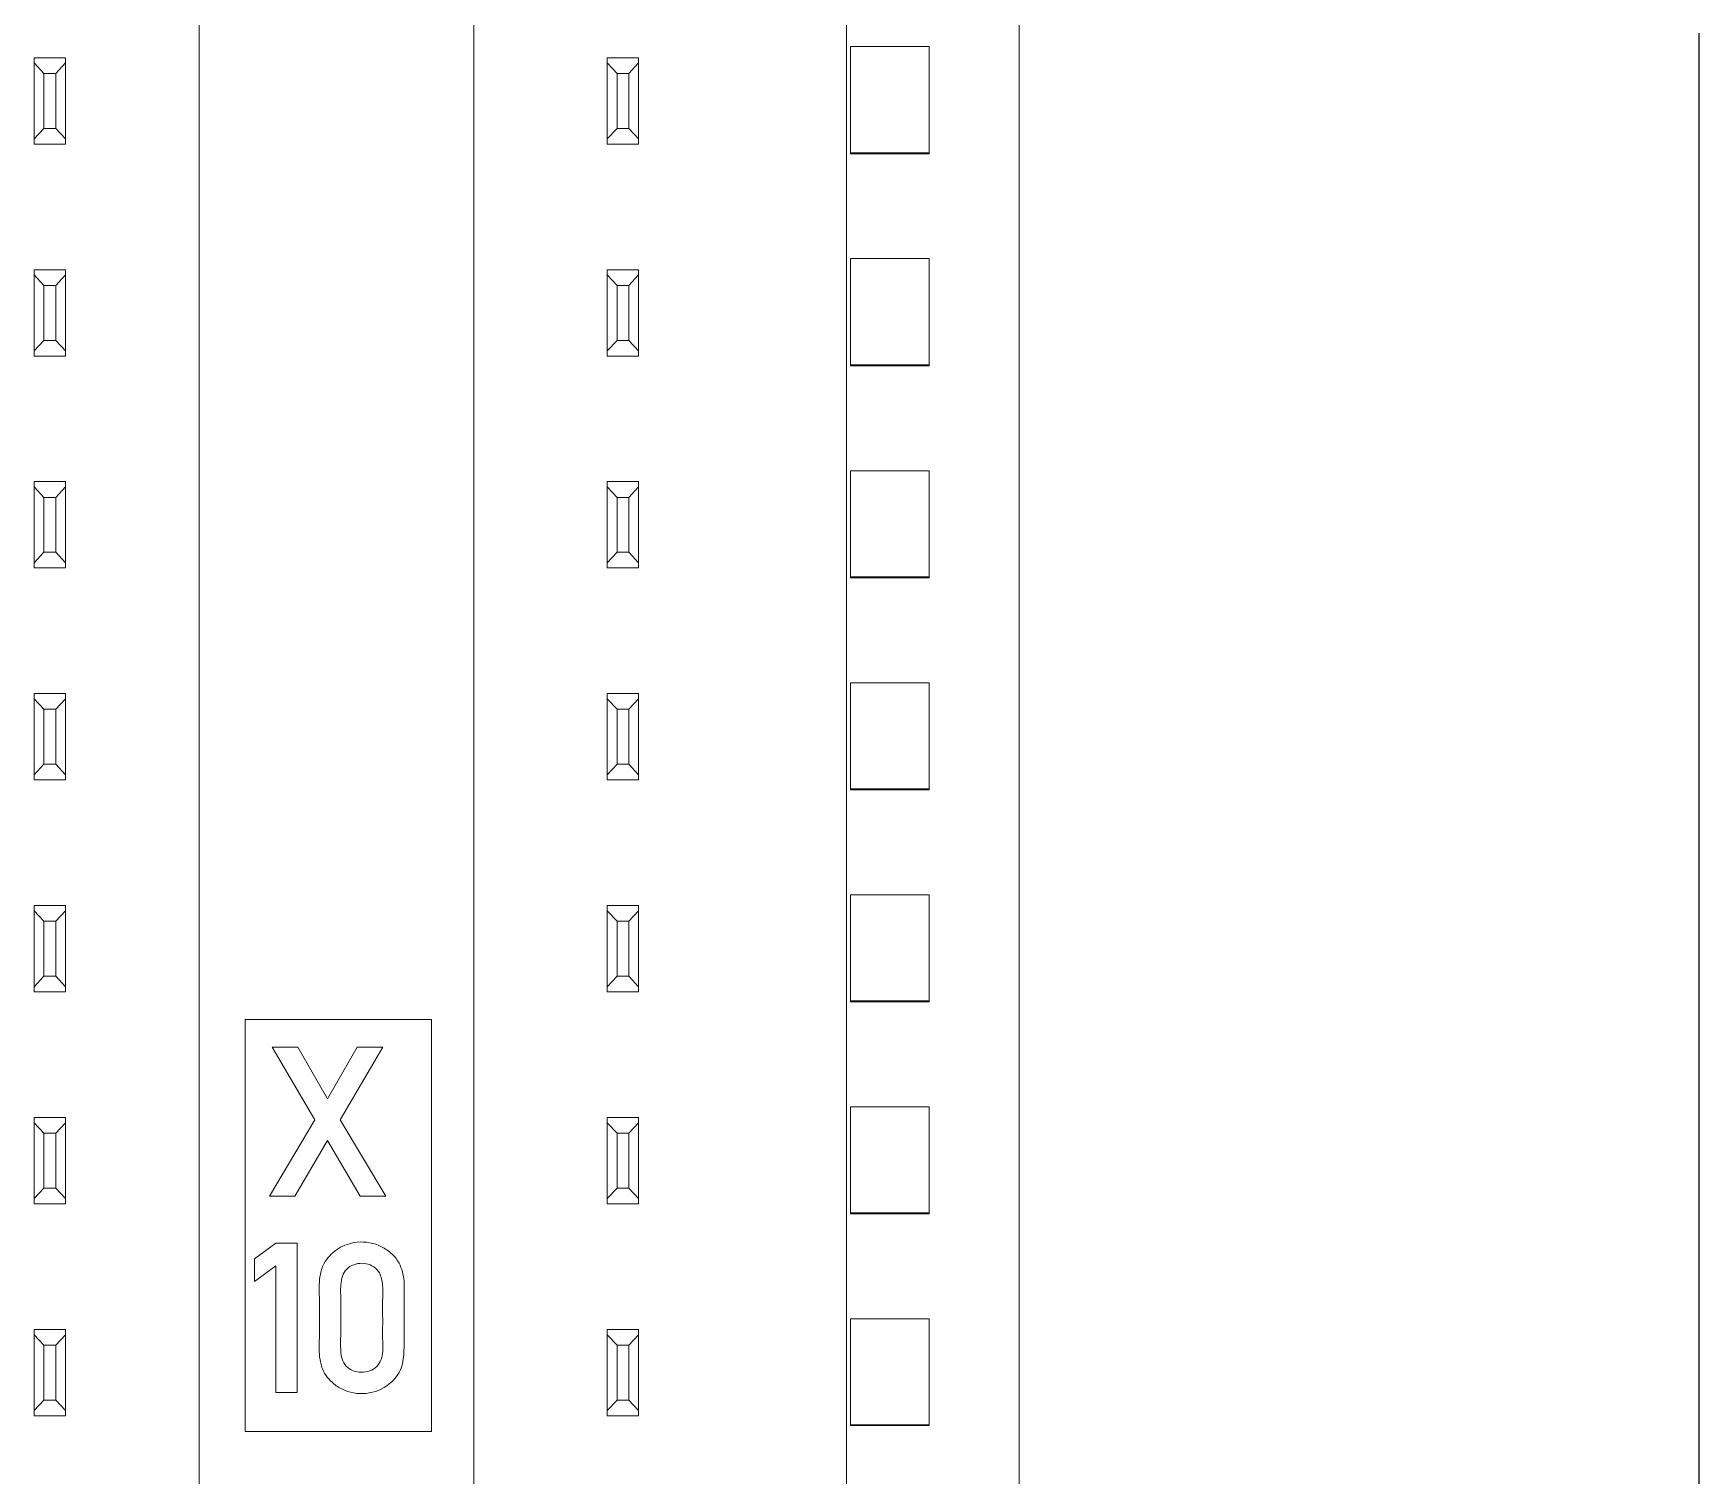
# Model space of a CAD drawing. Header units: millimetres. Extents: x 42151 to 59780, y 37376 to 44547.
# Drawn here: x 48353.5 to 48395.94, y 43255.12 to 43291.87 of the extents above; entities that cross this region are included whole.
import ezdxf

# ---------------------------------------------------------------- set-up
doc = ezdxf.new("R2010")
doc.units = ezdxf.units.MM
doc.set_wipeout_variables(frame=1)
doc.layers.add('000-PI-Oprema', color=30, linetype='Continuous', lineweight=5)
doc.layers.add('004-PI-DIN Šina', color=3, linetype='Continuous')

# ---------------------------------------------------------------- blocks, each defined once
blk = doc.blocks.new('*U117')
at = {"layer": '004-PI-DIN Šina'}
blk.add_line((297.61, 45.238), (297.61, 0), dxfattribs=at)
blk = doc.blocks.new('6ES7532-5HD00-0AB0')
blk.add_wipeout([(0.725, 61.733), (35.525, 61.733), (35.525, -85.267), (0.725, -85.267)]).dxf.layer = '000-PI-Oprema'
at = {"layer": '000-PI-Oprema'}
for p, q in [((35.525, 49.414), (35.525, -64.005)), ((31.125, -61.682), (31.125, 47.133)), ((14.625, -58.967), (14.625, 41.933)), ((21.625, 41.933), (21.625, -58.967)), ((31.225, 32.313), (31.225, 35.016)), ((31.225, 35.016), (33.225, 35.016)), ((33.225, 32.313), (33.225, 35.016)), ((10.425, 34.733), (11.225, 34.733)), ((10.425, 34.6), (10.425, 34.733)), ((10.675, 34.333), (10.425, 34.6)), ((10.425, 32.666), (10.425, 34.6)), ((11.225, 34.6), (10.975, 34.333)), ((11.225, 34.733), (11.225, 34.6)), ((11.225, 34.6), (11.225, 32.666)), ((25.025, 34.733), (25.825, 34.733)), ((25.025, 34.6), (25.025, 34.733)), ((25.025, 32.666), (25.025, 34.6)), ((25.275, 34.333), (25.025, 34.6)), ((25.825, 34.6), (25.575, 34.333)), ((25.825, 34.733), (25.825, 34.6)), ((25.825, 34.6), (25.825, 32.666)), ((10.975, 34.333), (10.675, 34.333)), ((10.675, 34.333), (10.675, 32.933)), ((10.975, 32.933), (10.975, 34.333)), ((25.275, 34.333), (25.275, 32.933)), ((25.575, 34.333), (25.275, 34.333)), ((25.575, 32.933), (25.575, 34.333)), ((10.425, 32.666), (10.675, 32.933)), ((10.675, 32.933), (10.975, 32.933)), ((10.975, 32.933), (11.225, 32.666)), ((25.025, 32.666), (25.275, 32.933)), ((25.275, 32.933), (25.575, 32.933)), ((25.575, 32.933), (25.825, 32.666)), ((10.425, 32.533), (10.425, 32.666)), ((11.225, 32.533), (10.425, 32.533)), ((11.225, 32.666), (11.225, 32.533)), ((25.025, 32.533), (25.025, 32.666)), ((25.825, 32.533), (25.025, 32.533)), ((25.825, 32.666), (25.825, 32.533)), ((31.225, 32.282), (31.225, 32.313)), ((31.225, 32.313), (33.225, 32.313)), ((31.225, 32.282), (33.225, 32.282)), ((33.225, 32.282), (33.225, 32.313)), ((10.425, 29.333), (11.225, 29.333)), ((10.425, 29.2), (10.425, 29.333)), ((11.225, 29.333), (11.225, 29.2)), ((25.025, 29.333), (25.825, 29.333)), ((25.025, 29.2), (25.025, 29.333)), ((25.825, 29.333), (25.825, 29.2)), ((31.225, 26.911), (31.225, 29.614)), ((31.225, 29.614), (33.225, 29.614)), ((33.225, 26.911), (33.225, 29.614)), ((10.675, 28.933), (10.425, 29.2)), ((10.425, 27.266), (10.425, 29.2)), ((10.975, 28.933), (10.675, 28.933)), ((10.675, 28.933), (10.675, 27.533)), ((11.225, 29.2), (10.975, 28.933)), ((10.975, 27.533), (10.975, 28.933)), ((11.225, 29.2), (11.225, 27.266)), ((25.275, 28.933), (25.025, 29.2)), ((25.025, 27.266), (25.025, 29.2)), ((25.575, 28.933), (25.275, 28.933)), ((25.275, 28.933), (25.275, 27.533)), ((25.825, 29.2), (25.575, 28.933)), ((25.575, 27.533), (25.575, 28.933)), ((25.825, 29.2), (25.825, 27.266)), ((10.425, 27.266), (10.675, 27.533)), ((10.425, 27.133), (10.425, 27.266)), ((10.675, 27.533), (10.975, 27.533)), ((10.975, 27.533), (11.225, 27.266)), ((11.225, 27.266), (11.225, 27.133)), ((25.025, 27.266), (25.275, 27.533)), ((25.025, 27.133), (25.025, 27.266)), ((25.275, 27.533), (25.575, 27.533)), ((25.575, 27.533), (25.825, 27.266)), ((25.825, 27.266), (25.825, 27.133)), ((11.225, 27.133), (10.425, 27.133)), ((25.825, 27.133), (25.025, 27.133)), ((31.225, 26.911), (33.225, 26.911)), ((31.225, 26.882), (31.225, 26.911)), ((31.225, 26.882), (33.225, 26.882)), ((33.225, 26.882), (33.225, 26.911)), ((31.225, 21.51), (31.225, 24.212)), ((31.225, 24.212), (33.225, 24.212)), ((33.225, 21.51), (33.225, 24.212)), ((10.425, 23.933), (11.225, 23.933)), ((10.425, 23.8), (10.425, 23.933)), ((10.425, 21.866), (10.425, 23.8)), ((10.675, 23.533), (10.425, 23.8)), ((11.225, 23.8), (10.975, 23.533)), ((11.225, 23.933), (11.225, 23.8)), ((11.225, 23.8), (11.225, 21.866)), ((25.025, 23.933), (25.825, 23.933)), ((25.025, 23.8), (25.025, 23.933)), ((25.025, 21.866), (25.025, 23.8)), ((25.275, 23.533), (25.025, 23.8)), ((25.825, 23.8), (25.575, 23.533)), ((25.825, 23.933), (25.825, 23.8)), ((25.825, 23.8), (25.825, 21.866)), ((10.675, 23.533), (10.675, 22.133)), ((10.975, 23.533), (10.675, 23.533)), ((10.975, 22.133), (10.975, 23.533)), ((25.275, 23.533), (25.275, 22.133)), ((25.575, 23.533), (25.275, 23.533)), ((25.575, 22.133), (25.575, 23.533)), ((10.425, 21.866), (10.675, 22.133)), ((10.675, 22.133), (10.975, 22.133)), ((10.975, 22.133), (11.225, 21.866)), ((25.025, 21.866), (25.275, 22.133)), ((25.275, 22.133), (25.575, 22.133)), ((25.575, 22.133), (25.825, 21.866)), ((10.425, 21.733), (10.425, 21.866)), ((11.225, 21.733), (10.425, 21.733)), ((11.225, 21.866), (11.225, 21.733)), ((25.025, 21.733), (25.025, 21.866)), ((25.825, 21.733), (25.025, 21.733)), ((25.825, 21.866), (25.825, 21.733)), ((31.225, 21.482), (31.225, 21.51)), ((31.225, 21.51), (33.225, 21.51)), ((31.225, 21.482), (33.225, 21.482)), ((33.225, 21.482), (33.225, 21.51)), ((31.225, 16.108), (31.225, 18.811)), ((31.225, 18.811), (33.225, 18.811)), ((33.225, 16.108), (33.225, 18.811)), ((10.425, 18.533), (11.225, 18.533)), ((10.425, 18.4), (10.425, 18.533)), ((10.425, 16.466), (10.425, 18.4)), ((10.675, 18.133), (10.425, 18.4)), ((11.225, 18.4), (10.975, 18.133)), ((11.225, 18.533), (11.225, 18.4)), ((11.225, 18.4), (11.225, 16.466)), ((25.025, 18.533), (25.825, 18.533)), ((25.025, 18.4), (25.025, 18.533)), ((25.025, 16.466), (25.025, 18.4)), ((25.275, 18.133), (25.025, 18.4)), ((25.825, 18.4), (25.575, 18.133)), ((25.825, 18.533), (25.825, 18.4)), ((25.825, 18.4), (25.825, 16.466)), ((10.675, 18.133), (10.675, 16.733)), ((10.975, 18.133), (10.675, 18.133)), ((10.975, 16.733), (10.975, 18.133)), ((25.275, 18.133), (25.275, 16.733)), ((25.575, 18.133), (25.275, 18.133)), ((25.575, 16.733), (25.575, 18.133)), ((10.425, 16.466), (10.675, 16.733)), ((10.675, 16.733), (10.975, 16.733)), ((10.975, 16.733), (11.225, 16.466)), ((25.025, 16.466), (25.275, 16.733)), ((25.275, 16.733), (25.575, 16.733)), ((25.575, 16.733), (25.825, 16.466)), ((10.425, 16.333), (10.425, 16.466)), ((11.225, 16.333), (10.425, 16.333)), ((11.225, 16.466), (11.225, 16.333)), ((25.025, 16.333), (25.025, 16.466)), ((25.825, 16.333), (25.025, 16.333)), ((25.825, 16.466), (25.825, 16.333)), ((31.225, 16.082), (31.225, 16.108)), ((31.225, 16.108), (33.225, 16.108)), ((31.225, 16.082), (33.225, 16.082)), ((33.225, 16.082), (33.225, 16.108)), ((31.225, 10.707), (31.225, 13.409)), ((31.225, 13.409), (33.225, 13.409)), ((33.225, 10.707), (33.225, 13.409)), ((10.425, 13.133), (11.225, 13.133)), ((10.425, 13), (10.425, 13.133)), ((10.675, 12.733), (10.425, 13)), ((10.425, 11.066), (10.425, 13)), ((10.975, 12.733), (10.675, 12.733)), ((10.675, 12.733), (10.675, 11.333)), ((11.225, 13), (10.975, 12.733)), ((10.975, 11.333), (10.975, 12.733)), ((11.225, 13.133), (11.225, 13)), ((11.225, 13), (11.225, 11.066)), ((25.025, 13.133), (25.825, 13.133)), ((25.025, 13), (25.025, 13.133)), ((25.025, 11.066), (25.025, 13)), ((25.275, 12.733), (25.025, 13)), ((25.275, 12.733), (25.275, 11.333)), ((25.575, 12.733), (25.275, 12.733)), ((25.825, 13), (25.575, 12.733)), ((25.575, 11.333), (25.575, 12.733)), ((25.825, 13.133), (25.825, 13)), ((25.825, 13), (25.825, 11.066)), ((10.425, 11.066), (10.675, 11.333)), ((10.425, 10.933), (10.425, 11.066)), ((10.675, 11.333), (10.975, 11.333)), ((10.975, 11.333), (11.225, 11.066)), ((11.225, 11.066), (11.225, 10.933)), ((25.025, 11.066), (25.275, 11.333)), ((25.025, 10.933), (25.025, 11.066)), ((25.275, 11.333), (25.575, 11.333)), ((25.575, 11.333), (25.825, 11.066)), ((25.825, 11.066), (25.825, 10.933)), ((11.225, 10.933), (10.425, 10.933)), ((25.825, 10.933), (25.025, 10.933)), ((31.225, 10.682), (31.225, 10.707)), ((31.225, 10.707), (33.225, 10.707)), ((31.225, 10.682), (33.225, 10.682)), ((33.225, 10.682), (33.225, 10.707)), ((15.8, 10.233), (15.8, -0.267)), ((20.55, 10.233), (15.8, 10.233)), ((20.55, -0.267), (20.55, 10.233)), ((16.49, 9.528), (17.141, 9.528)), ((17.579, 7.677), (16.49, 9.528)), ((17.141, 9.528), (17.9, 8.212)), ((17.9, 8.212), (18.655, 9.528)), ((19.307, 9.528), (18.218, 7.677)), ((18.655, 9.528), (19.307, 9.528)), ((10.425, 7.733), (11.225, 7.733)), ((10.425, 7.6), (10.425, 7.733)), ((11.225, 7.733), (11.225, 7.6)), ((16.417, 5.73), (17.579, 7.677)), ((18.218, 7.677), (19.383, 5.73)), ((25.025, 7.733), (25.825, 7.733)), ((25.025, 7.6), (25.025, 7.733)), ((25.825, 7.733), (25.825, 7.6)), ((31.225, 5.305), (31.225, 8.007)), ((31.225, 8.007), (33.225, 8.007)), ((33.225, 5.305), (33.225, 8.007)), ((10.675, 7.333), (10.425, 7.6)), ((10.425, 5.666), (10.425, 7.6)), ((10.975, 7.333), (10.675, 7.333)), ((10.675, 7.333), (10.675, 5.933)), ((11.225, 7.6), (10.975, 7.333)), ((10.975, 5.933), (10.975, 7.333)), ((11.225, 7.6), (11.225, 5.666)), ((25.025, 5.666), (25.025, 7.6)), ((25.275, 7.333), (25.025, 7.6)), ((25.575, 7.333), (25.275, 7.333)), ((25.275, 7.333), (25.275, 5.933)), ((25.825, 7.6), (25.575, 7.333)), ((25.575, 5.933), (25.575, 7.333)), ((25.825, 7.6), (25.825, 5.666)), ((17.9, 7.143), (17.066, 5.73)), ((18.731, 5.73), (17.9, 7.143)), ((10.425, 5.666), (10.675, 5.933)), ((10.425, 5.533), (10.425, 5.666)), ((11.225, 5.533), (10.425, 5.533)), ((10.675, 5.933), (10.975, 5.933)), ((10.975, 5.933), (11.225, 5.666)), ((11.225, 5.666), (11.225, 5.533)), ((17.066, 5.73), (16.417, 5.73)), ((19.383, 5.73), (18.731, 5.73)), ((25.025, 5.666), (25.275, 5.933)), ((25.025, 5.533), (25.025, 5.666)), ((25.825, 5.533), (25.025, 5.533)), ((25.275, 5.933), (25.575, 5.933)), ((25.575, 5.933), (25.825, 5.666)), ((25.825, 5.666), (25.825, 5.533)), ((31.225, 5.305), (33.225, 5.305)), ((31.225, 5.282), (31.225, 5.305)), ((31.225, 5.282), (33.225, 5.282)), ((33.225, 5.282), (33.225, 5.305)), ((16.58, 4.528), (16.038, 4.134)), ((17.127, 4.528), (16.58, 4.528)), ((17.127, 0.723), (17.127, 4.528)), ((16.038, 4.134), (16.038, 3.556)), ((16.038, 3.556), (16.58, 3.952)), ((16.58, 3.952), (16.58, 0.723)), ((31.225, -0.096), (31.225, 2.605)), ((31.225, 2.605), (33.225, 2.605)), ((33.225, -0.096), (33.225, 2.605)), ((10.425, 2.333), (11.225, 2.333)), ((10.425, 2.2), (10.425, 2.333)), ((10.675, 1.933), (10.425, 2.2)), ((10.425, 0.266), (10.425, 2.2)), ((11.225, 2.2), (10.975, 1.933)), ((11.225, 2.333), (11.225, 2.2)), ((11.225, 2.2), (11.225, 0.266)), ((25.025, 2.333), (25.825, 2.333)), ((25.025, 2.2), (25.025, 2.333)), ((25.025, 0.266), (25.025, 2.2)), ((25.275, 1.933), (25.025, 2.2)), ((25.825, 2.2), (25.575, 1.933)), ((25.825, 2.333), (25.825, 2.2)), ((25.825, 2.2), (25.825, 0.266)), ((10.975, 1.933), (10.675, 1.933)), ((10.675, 1.933), (10.675, 0.533)), ((10.975, 0.533), (10.975, 1.933)), ((25.275, 1.933), (25.275, 0.533)), ((25.575, 1.933), (25.275, 1.933)), ((25.575, 0.533), (25.575, 1.933)), ((10.425, 0.266), (10.675, 0.533)), ((10.675, 0.533), (10.975, 0.533)), ((10.975, 0.533), (11.225, 0.266)), ((16.58, 0.723), (17.127, 0.723)), ((25.025, 0.266), (25.275, 0.533)), ((25.275, 0.533), (25.575, 0.533)), ((25.575, 0.533), (25.825, 0.266)), ((10.425, 0.133), (10.425, 0.266)), ((11.225, 0.133), (10.425, 0.133)), ((11.225, 0.266), (11.225, 0.133)), ((25.025, 0.133), (25.025, 0.266)), ((25.825, 0.133), (25.025, 0.133)), ((25.825, 0.266), (25.825, 0.133)), ((15.8, -0.267), (20.55, -0.267)), ((31.225, -0.117), (31.225, -0.096)), ((31.225, -0.096), (33.225, -0.096)), ((31.225, -0.117), (33.225, -0.117)), ((33.225, -0.117), (33.225, -0.096))]:
    blk.add_line(p, q, dxfattribs=at)
for points, knots in [([(18.571, 4.545), (18.414, 4.517), (18.113, 4.391), (17.806, 4.07), (17.665, 3.603), (17.7, 3.175), (17.687, 2.646), (17.697, 2.168), (17.676, 1.69), (17.765, 1.268), (18.002, 0.962), (18.421, 0.715), (18.971, 0.655), (19.53, 0.922), (19.835, 1.389), (19.852, 1.929), (19.85, 2.51), (19.844, 3.094), (19.868, 3.625), (19.745, 4.047), (19.484, 4.322), (19.117, 4.546), (18.781, 4.582), (18.571, 4.545)], [0, 0, 0, 0, 0.046875, 0.09375, 0.125, 0.1875, 0.21875, 0.28125, 0.328125, 0.359375, 0.40625, 0.4375, 0.5, 0.5625, 0.609375, 0.65625, 0.71875, 0.78125, 0.828125, 0.875, 0.90625, 0.9375, 1, 1, 1, 1]), ([(18.881, 4.008), (18.812, 4.021), (18.597, 4.026), (18.328, 3.87), (18.222, 3.51), (18.24, 3.16), (18.233, 2.738), (18.237, 2.315), (18.229, 1.901), (18.244, 1.534), (18.5, 1.258), (18.798, 1.216), (19.156, 1.332), (19.338, 1.668), (19.291, 2.097), (19.311, 2.514), (19.291, 2.976), (19.326, 3.388), (19.258, 3.756), (19.085, 3.944), (18.95, 3.994), (18.881, 4.008)], [0, 0, 0, 0, 0.03125, 0.09375, 0.125, 0.1875, 0.25, 0.3125, 0.375, 0.4375, 0.46875, 0.53125, 0.5625, 0.625, 0.6875, 0.75, 0.8125, 0.890625, 0.9375, 0.96875, 1, 1, 1, 1])]:
    blk.add_open_spline(points, degree=3, knots=knots, dxfattribs=at)

msp = doc.modelspace()

# ---------------------------------------------------------------- block references
at = {"layer": '000-PI-Oprema'}
msp.add_blockref('*U117', (48098.326, 43246.632), dxfattribs=at)

# ---------------------------------------------------------------- next in the draw order: block references
msp.add_blockref('6ES7532-5HD00-0AB0', (48343.102, 43256.514), dxfattribs=at)

doc.saveas('drawing.dxf')
